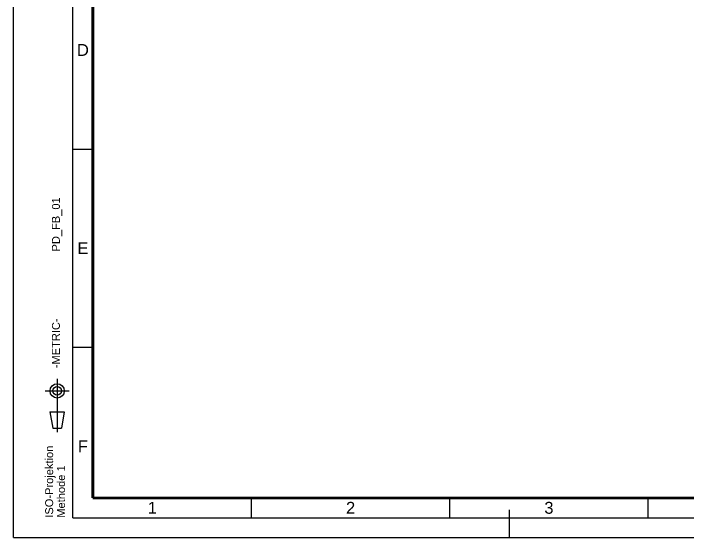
# Model space of a CAD drawing. Header units: millimetres. Extents: x 0 to 420, y 0 to 297.
# Drawn here: x 0 to 169.9, y 0 to 132.2 of the extents above; entities that cross this region are included whole.
import ezdxf
from ezdxf.enums import TextEntityAlignment as Align

# ---------------------------------------------------------------- set-up
doc = ezdxf.new("R2010")
doc.units = ezdxf.units.MM
doc.header["$LTSCALE"] = 23.1
doc.linetypes.add('PHANTOM', pattern=[0.8, 0.45, -0.05, 0.1, -0.05, 0.1, -0.05])
doc.layers.get('0').update_dxf_attribs({"linetype": 'CONTINUOUS'})
doc.styles.get("Standard").update_dxf_attribs({"font": 'arial.ttf'})
doc.styles.add('TEXTSTYLE_3', font='arial.ttf')

# ---------------------------------------------------------------- blocks, each defined once
blk = doc.blocks.new('METHODE_BL0', base_point=(11, 33.3))
at = {"color": 4, "linetype": 'CONTINUOUS'}
for p, q in [((11, 40), (11, 34)), ((8, 37), (14, 37)), ((11, 32.7), (11, 26.6)), ((9.2, 31.7), (12.8, 31.7)), ((9.2, 31.7), (9.92, 27.6)), ((12.8, 31.7), (12.08, 27.6)), ((9.92, 27.6), (12.08, 27.6))]:
    blk.add_line(p, q, dxfattribs=at)
at = {"color": 4, "linetype": 'PHANTOM'}
blk.add_line((11, 34), (11, 32.7), dxfattribs=at)
at = {"color": 4, "linetype": 'CONTINUOUS'}
for radius in [1.8, 1.08]:
    blk.add_circle((11.01, 36.99), radius, dxfattribs=at)

msp = doc.modelspace()

# ---------------------------------------------------------------- linework, layer by layer
at = {"color": 4, "linetype": 'CONTINUOUS'}
for q in [(0, 297), (420, 0)]:
    msp.add_line((0, 0), q, dxfattribs=at)
at = {"color": 2, "linetype": 'CONTINUOUS'}
for p, q in [((15, 5), (15, 292)), ((15, 98), (20, 98)), ((15, 48), (20, 48)), ((60, 5), (60, 10)), ((110, 5), (110, 10)), ((160, 5), (160, 10)), ((125, 7), (125, 0)), ((15, 5), (415, 5))]:
    msp.add_line(p, q, dxfattribs=at)
at = {"color": 3, "linetype": 'CONTINUOUS', "const_width": 0.7}
for points in [[(20, 10), (20, 287)], [(20, 10), (410, 10)]]:
    msp.add_lwpolyline(points, dxfattribs=at)

# ---------------------------------------------------------------- block references
at = {"color": 2, "linetype": 'CONTINUOUS'}
msp.add_blockref('METHODE_BL0', (11, 33.3), dxfattribs=at)

# ---------------------------------------------------------------- texts
for s, p in [('D', (17.5, 121.5)), ('E', (17.5, 71.5)), ('F', (17.5, 21.5)), ('1', (35, 6)), ('2', (85, 6)), ('3', (135, 6))]:
    msp.add_text(s, height=3, dxfattribs=at).set_placement(p, align=Align.CENTER)
at = {"color": 4, "linetype": 'CONTINUOUS', "style": 'TEXTSTYLE_3'}
for s, p in [('PD_FB_01', (11.7, 79)), ('-METRIC-', (11.7, 49))]:
    msp.add_text(s, height=2, rotation=90, dxfattribs=at).set_placement(p, align=Align.CENTER)
for s, p in [('ISO-Projektion', (10, 5)), ('Methode 1', (13, 5))]:
    msp.add_text(s, height=2, rotation=90, dxfattribs=at).set_placement(p)

doc.saveas('drawing.dxf')
